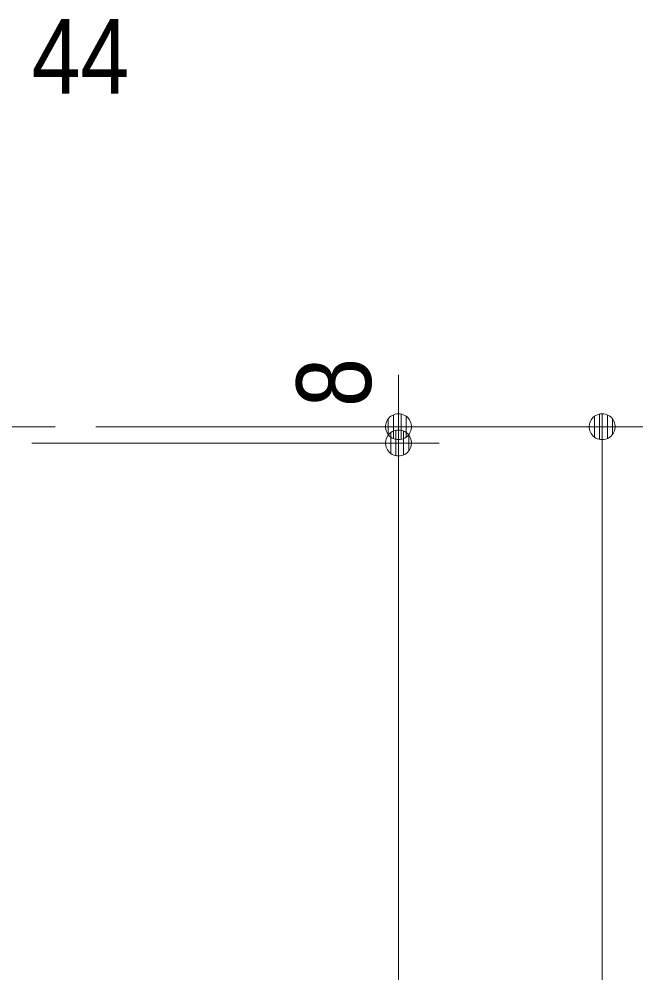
# Model space of a CAD drawing. Units: millimetres, scale not verified. Extents: x -6062 to 6062, y -3045 to 3045.
# Drawn here: x -1432.3 to -1126, y 81.8 to 550.1 of the extents above; entities that cross this region are included whole.
import ezdxf
from ezdxf.enums import TextEntityAlignment as Align

# ---------------------------------------------------------------- set-up
doc = ezdxf.new("R2010")
doc.units = ezdxf.units.MM
doc.header["$LTSCALE"] = 20
for name, color, linetype, lineweight in [('0-0_2寸法-2', 7, 'Continuous', 9), ('0-1_0', 7, 'Continuous', 9), ('0-3_3一般', 7, 'Continuous', 9), ('0-4_2寸法-1', 7, 'Continuous', 9)]:
    doc.layers.add(name, color=color, linetype=linetype, lineweight=lineweight)
doc.styles.add('ＭＳ Ｐゴシック', font='')
doc.styles.get('ＭＳ Ｐゴシック').set_extended_font_data('MS PGothic')

# ---------------------------------------------------------------- blocks, each defined once
blk = doc.blocks.new('グループ-49')
at = {"layer": '0-3_3一般'}
blk.add_line((4035.3, 7000), (7458.8, 7000), dxfattribs=at)
blk = doc.blocks.new('グループ-69')
at = {"layer": '0-3_3一般'}
blk.add_blockref('グループ-49', (0, 0), dxfattribs=at)
blk = doc.blocks.new('_Dot')
at = {"layer": '0-1_0'}
for p, q in [((-10, 0), (-20, 0)), ((9.78, 2), (-9.78, 2)), ((7.99, 6), (-7.99, 6)), ((9.16, -3.98), (-9.16, -3.98)), ((6, -7.98), (-6, -7.98))]:
    blk.add_line(p, q, dxfattribs=at)
for points in [[(10, 0), (9.92, 1.25), (9.69, 2.49), (9.3, 3.68), (8.76, 4.82), (8.09, 5.88), (7.29, 6.85), (6.37, 7.71), (5.36, 8.44), (4.26, 9.05), (3.09, 9.51), (1.87, 9.82), (0.63, 9.98), (-0.63, 9.98), (-1.87, 9.82), (-3.09, 9.51), (-4.26, 9.05), (-5.36, 8.44), (-6.37, 7.71), (-7.29, 6.85), (-8.09, 5.88), (-8.76, 4.82), (-9.3, 3.68), (-9.69, 2.49), (-9.92, 1.25), (-10, 0), (0, 0)], [(-10, 0), (-9.92, -1.25), (-9.69, -2.49), (-9.3, -3.68), (-8.76, -4.82), (-8.09, -5.88), (-7.29, -6.85), (-6.37, -7.71), (-5.36, -8.44), (-4.26, -9.05), (-3.09, -9.51), (-1.87, -9.82), (-0.63, -9.98), (0.63, -9.98), (1.87, -9.82), (3.09, -9.51), (4.26, -9.05), (5.36, -8.44), (6.37, -7.71), (7.29, -6.85), (8.09, -5.88), (8.76, -4.82), (9.3, -3.68), (9.69, -2.49), (9.92, -1.25), (10, 0), (0, 0)]]:
    blk.add_lwpolyline(points, close=True, dxfattribs=at)

msp = doc.modelspace()

# ---------------------------------------------------------------- linework, layer by layer
at = {"layer": '0-0_2寸法-2'}
for p, q in [((-1246.04, 362.71), (-1246.04, 375.42)), ((-1394.56, 350), (-1226.04, 350)), ((-1246.04, 350), (-1246.04, 342)), ((-1426.04, 342), (-1226.04, 342)), ((-1246.04, 329.29), (-1246.04, 316.58))]:
    msp.add_line(p, q, dxfattribs=at)
at = {"layer": '0-4_2寸法-1'}
for p, q in [((-1226.04, 350), (-1126.04, 350)), ((-1426.04, 342), (-1226.04, 342)), ((-1146.04, -1987.29), (-1146.04, 337.29)), ((-1246.04, -1987.29), (-1246.04, 329.29))]:
    msp.add_line(p, q, dxfattribs=at)

# ---------------------------------------------------------------- block references
at = {"layer": '0-0_2寸法-2', "xscale": 0.6356201, "yscale": 0.6356201}
for p, rotation in [((-1246.04, 350), 270), ((-1246.04, 342), 90)]:
    msp.add_blockref('_Dot', p, dxfattribs=dict(at, rotation=rotation))
at = {"layer": '0-3_3一般', "xscale": 0.05, "yscale": 0.05}
msp.add_blockref('グループ-69', (-1787.5, 0), dxfattribs=at)
at = {"layer": '0-4_2寸法-1', "xscale": 0.6356201, "yscale": 0.6356201, "rotation": 90}
for p in [(-1146.04, 350), (-1246.04, 342)]:
    msp.add_blockref('_Dot', p, dxfattribs=at)

# ---------------------------------------------------------------- texts
at = {"layer": '0-0_2寸法-2', "style": 'ＭＳ Ｐゴシック', "width": 0.9}
msp.add_text('44', height=36.66, dxfattribs=at).set_placement((-1426.19, 502.48), align=Align.BOTTOM_LEFT)
msp.add_text('8', height=36.66, rotation=90, dxfattribs=at).set_placement((-1248.52, 359.7), align=Align.BOTTOM_LEFT)

doc.saveas('drawing.dxf')
